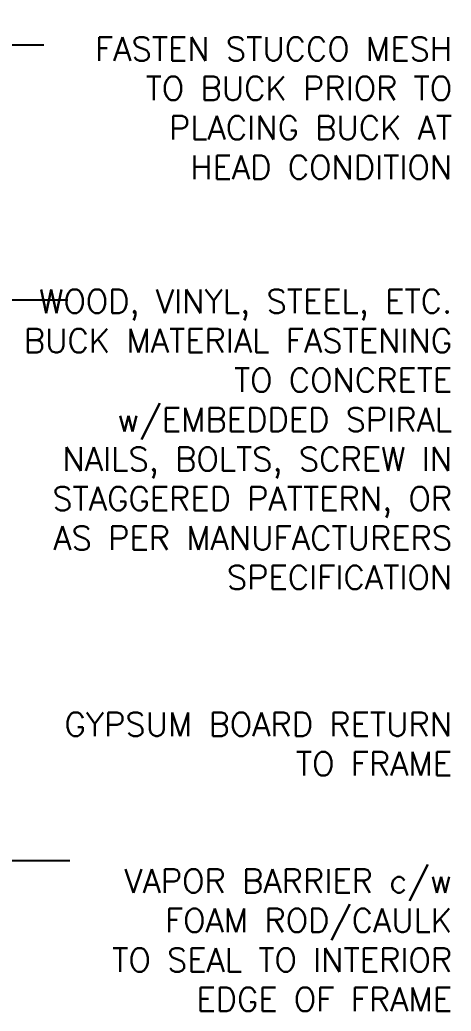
# Model space of a CAD drawing. Header units: inches. Extents: x 2793.9 to 2824.6, y 374 to 415.
# Drawn here: x 2816.02 to 2822.85, y 388.19 to 403.89 of the extents above; entities that cross this region are included whole.
import ezdxf

# ---------------------------------------------------------------- set-up
doc = ezdxf.new("R2010")
doc.units = ezdxf.units.IN
doc.header["$LTSCALE"] = 0.5
doc.header["$MEASUREMENT"] = 0
doc.layers.add('TEXT', color=4, linetype='CONTINUOUS')
doc.styles.add('DIM', font='romans.shx', dxfattribs={"width": 0.7})
doc.styles.get("Standard").update_dxf_attribs({"font": 'romans.shx'})
doc.dimstyles.new('ext_12', dxfattribs={"dimscale": 12, "dimtxt": 0.09375, "dimasz": 0.09375, "dimexe": 0.09375, "dimexo": 0.0625, "dimgap": 0.0625, "dimtad": 1, "dimdec": 1, "dimzin": 3, "dimdsep": 46, "dimlunit": 4, "dimtxsty": 'DIM', "dimcen": 0.09, "dimdle": 0.09375, "dimclrt": 4, "dimadec": 0, "dimazin": 0, "dimtfac": 1, "dimtdec": 1, "dimtmove": 2, "dimatfit": 3, "dimfxl": 1, "dimfrac": 2, "dimtolj": 1, "dimtzin": 0, "dimarcsym": 0})

msp = doc.modelspace()

# ---------------------------------------------------------------- texts
at = {"layer": 'TEXT', "char_height": 0.375, "attachment_point": 6}
for s, insert, width in [('FASTEN STUCCO MESH TO BUCK PRIOR TO PLACING BUCK AT HEAD CONDITION', (2822.864441363125, 402.4957923409082), 6.48178301763437), ('\\A1;WOOD, VINYL, STEEL, ETC. BUCK MATERIAL FASTENING TO CONCRETE w/EMBEDDED SPIRAL NAILS, BOLTS, SCREW IN STAGGERED PATTERN, OR AS PER MANUFACTURERS SPECIFICATION', (2822.864441363125, 397.2481969665743), 7.352882365349615), ('\\A1;GYPSUM BOARD RETURN TO FRAME', (2822.864441363125, 392.4224794751991), 7.352882365349615), ('\\A1;VAPOR BARRIER c/w FOAM ROD/CAULK TO SEAL TO INTERIOR EDGE OF FRAME', (2822.864441363125, 389.31597736386), 5.851256758889576)]:
    msp.add_mtext(s, dxfattribs=dict(at, insert=insert, width=width))

# ---------------------------------------------------------------- leaders
at = {"layer": 'TEXT'}
for points in [[(2807.679067408991, 398.0017642327386), (2816.22318559493, 406.6368246160435), (2821.042395737413, 406.6368246160435)], [(2807.888894061986, 395.8668712065833), (2814.72463190863, 403.4972855001086), (2816.397551152013, 403.4972855001086)], [(2809.474506008172, 395.5952876068368), (2814.338137895821, 399.459882645318), (2816.776848259843, 399.459882645318)], [(2808.980712684091, 394.2731212065826), (2814.370073012964, 390.5761762350387), (2816.808783376986, 390.5761762350387)]]:
    msp.add_leader(points, dimstyle='ext_12', override={"dimasz": 0.0625, "dimgap": 0.0625, "dimtad": 0}, dxfattribs=at)

doc.saveas('drawing.dxf')
